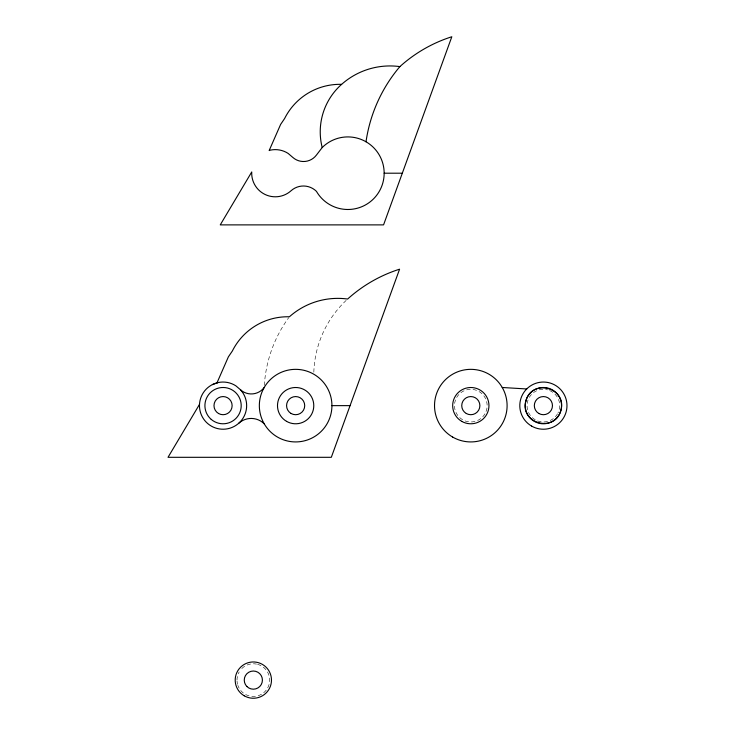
<?xml version="1.0" encoding="UTF-8"?>
<svg xmlns="http://www.w3.org/2000/svg" width="735" height="735" viewBox="0 0 735 735"><rect width="100%" height="100%" fill="white"/><g stroke="black" fill="none" stroke-linecap="round" stroke-linejoin="round"><path stroke-width="0.55" stroke-dasharray="3.67 2.76" d="M456.674 397.47A16.326 16.326 0 0 1 478.513 391.24A16.326 16.326 0 0 1 485.458 412.868M484.953 413.805A16.326 16.326 0 0 1 463.583 420.282M462.646 419.777A16.326 16.326 0 0 1 456.169 398.416M257.562 664.33A16.326 16.326 0 0 1 263.277 693.059M261.495 694.244A16.326 16.326 0 0 1 237.864 685.351M237.561 684.331A16.326 16.326 0 0 1 237.037 681.17M237.001 680.105A16.326 16.326 0 0 1 239.187 671.937M241.787 668.556A16.326 16.326 0 0 1 256.524 664.091M549.642 390.551A16.326 16.326 0 0 1 558.04 412.868M557.534 413.805A16.326 16.326 0 0 1 536.164 420.282M535.227 419.777A16.326 16.326 0 0 1 547.621 389.862M313.827 372.195A103.295 103.295 0 0 1 346.157 300.413M264.324 385.379A128.276 128.276 0 0 1 288.754 317.63"/><path stroke-width="1.1" d="M216.917 383.008L228.383 356.852L232.361 350.99A61.887 61.887 0 0 1 289.388 316.785A72.875 72.875 0 0 1 347.637 299.035A141.497 141.497 0 0 1 399.583 269.185L331.32 457.308L168.021 457.308L199.497 404.388M322.206 147.542L316.445 155.057A16.106 16.106 0 0 1 292.833 157.437L288.148 153.431A23.584 23.584 0 0 0 270.397 150.133L269.148 150.574L280.623 124.426L284.592 118.565A61.887 61.887 0 0 1 341.619 84.35A72.875 72.875 0 0 1 399.877 66.609A141.497 141.497 0 0 1 451.823 36.75L383.56 224.882L220.252 224.882L251.737 171.953A23.584 23.584 0 0 0 291.06 190.751A18.504 18.504 0 0 1 316.445 191.348A36.291 36.291 0 0 0 368.685 202.933A36.291 36.291 0 0 0 375.668 149.876A36.291 36.291 0 0 0 322.206 147.542A63.449 63.449 0 0 1 341.619 84.35M212.36 384.616L218.166 382.558A23.584 23.584 0 0 1 235.917 385.866L240.593 389.862A16.106 16.106 0 0 0 264.205 387.492M384.157 173.203L402.302 173.203M331.926 405.637A36.291 36.291 0 0 1 277.49 437.068A36.291 36.291 0 0 1 277.49 374.207A36.291 36.291 0 0 1 331.926 405.637L350.071 405.637M502.244 387.492L526.71 388.962M238.829 423.176A18.504 18.504 0 0 1 264.205 423.783M240.593 389.862A23.584 23.584 0 0 1 235.834 425.464A23.584 23.584 0 0 1 201.445 415.091A23.584 23.584 0 0 1 217.174 382.797M366.012 141.781A149.205 149.205 0 0 1 399.877 66.609M525.865 400.942C519.535 423.636 555.054 433.154 560.924 410.332C567.255 387.639 531.736 378.121 525.865 400.942M461.745 421.357A18.145 18.145 0 0 0 488.959 405.637A18.145 18.145 0 0 0 461.745 389.927A18.145 18.145 0 0 0 461.745 421.357M466.275 413.493A9.068 9.068 0 0 0 479.882 405.637A9.068 9.068 0 0 0 466.275 397.782A9.068 9.068 0 0 0 466.275 413.493M244.259 695.815A18.145 18.145 0 0 0 271.481 680.105A18.145 18.145 0 0 0 244.259 664.394A18.145 18.145 0 0 0 244.259 695.815M246.914 686.518A9.068 9.068 0 0 0 262.101 682.457A9.068 9.068 0 0 0 250.984 671.34A9.068 9.068 0 0 0 246.914 686.518M538.856 413.493A9.068 9.068 0 0 0 552.463 405.637A9.068 9.068 0 0 0 538.856 397.782A9.068 9.068 0 0 0 538.856 413.493M530.56 418.472A18.145 18.145 0 0 0 560.924 410.332A18.145 18.145 0 0 0 538.7 388.108A18.145 18.145 0 0 0 530.56 418.472M452.668 437.068A36.291 36.291 0 0 0 507.104 405.637A36.291 36.291 0 0 0 452.668 374.207A36.291 36.291 0 0 0 452.668 437.068M531.598 426.07A23.584 23.584 0 0 0 566.979 405.637A23.584 23.584 0 0 0 531.598 385.213A23.584 23.584 0 0 0 531.598 426.07M286.567 421.357A18.145 18.145 0 0 0 313.781 405.637A18.145 18.145 0 0 0 286.567 389.927A18.145 18.145 0 0 0 286.567 421.357M291.106 413.493A9.068 9.068 0 0 0 304.713 405.637A9.068 9.068 0 0 0 291.106 397.782A9.068 9.068 0 0 0 291.106 413.493M211.23 419.4A18.145 18.145 0 0 0 240.887 409A18.145 18.145 0 0 0 217.055 388.512A18.145 18.145 0 0 0 211.23 419.4M218.525 413.493A9.068 9.068 0 0 0 232.131 405.637A9.068 9.068 0 0 0 218.525 397.782A9.068 9.068 0 0 0 218.525 413.493"/></g></svg>
